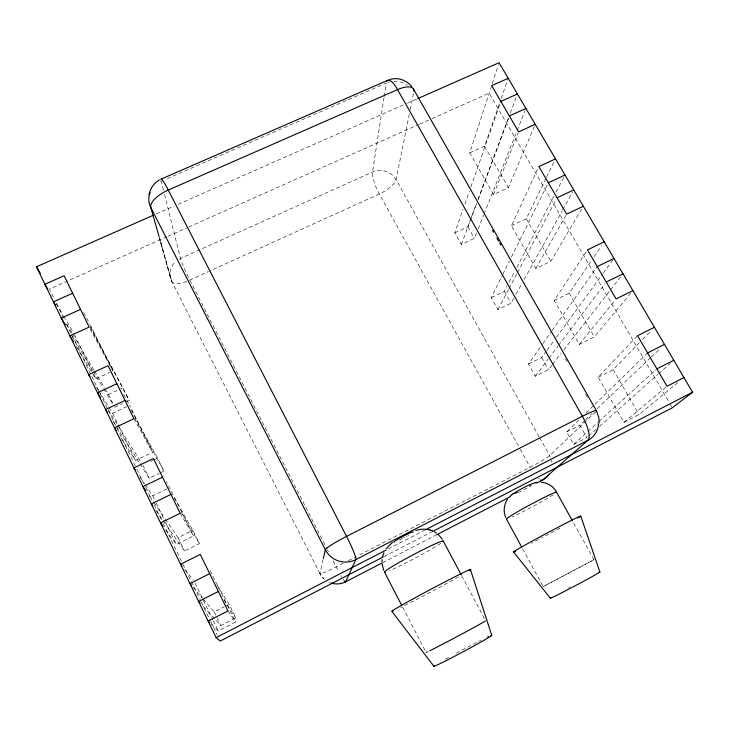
<?xml version="1.0" encoding="UTF-8"?>
<svg xmlns="http://www.w3.org/2000/svg" width="729" height="729" viewBox="0 0 729 729"><rect width="100%" height="100%" fill="white"/><g stroke="black" fill="none" stroke-linecap="round" stroke-linejoin="round"><path stroke-width="0.55" stroke-dasharray="3.65 2.73" d="M384.019 97.549L372.501 172.044A17.833 4.447 66.4 0 0 379.308 193.987L519.75 448.381M384.192 96.438L386.252 83.097L165.428 179.416M409.297 114.18L396.066 179.653A17.633 6.014 -29.9 0 1 379.308 193.987L209.496 271.152M410.19 109.742L413.78 91.982M323.12 559.453L319.903 573.513L323.712 578.717M534.366 126.399L508.395 187.654L493.542 194.534L469.722 152.908L491.674 85.657M492.221 83.698L498.39 64.817M469.722 152.908L484.521 146.183L499.702 102.698M501.188 98.451L508.222 78.304M476.484 233.08L474.388 238.356L461.329 244.488L454.796 232.852L463.033 209.341M464.911 204.002L469.403 191.171M470.898 186.897L500.859 101.404M454.796 232.852L467.845 226.765L476.575 203.391M478.16 199.145L508.696 117.351M510.291 113.095L517.426 93.977M461.329 244.488L470.059 221.124M470.46 220.058L476.411 204.129M477.996 199.874L508.951 117.023M478.16 228.851L483.609 215.128M484.029 214.071L516.715 131.712M517.134 130.655L525.099 110.589M493.542 194.534L518.219 132.915M581.633 209.15L550.796 261.301L535.861 268.463L511.403 225.735L538.868 166.558M511.403 225.735L526.292 218.736L546.112 178.14M546.604 177.129L555.525 158.867M513.772 298.279L511.02 303.255L497.898 309.597L491.209 297.696L502.327 275.325M502.837 274.304L509.407 261.082M511.43 257.018L548.326 182.769M491.209 297.696L504.331 291.39L506.947 286.369M509.033 282.36L514.792 271.325M516.879 267.306L554.013 196.074M556.109 192.055L564.474 176.008M497.898 309.597L508.459 289.632M508.988 288.629L516.916 273.648M517.444 272.655L556.017 199.764M515.977 294.306L522.028 283.371M524.233 279.398L562.205 210.809M562.761 209.815L572.666 191.918M535.861 268.463L566.078 215.137M630.713 293.258L594.326 336.907L579.309 344.37L554.195 300.494L587.474 249.883M554.195 300.494L569.167 293.204L591.483 260.508M594.035 256.772L601.689 245.564M551.99 365.174L548.509 369.649L535.314 376.228L528.47 364.044L542.221 344.553M542.877 343.623L551.388 331.558M552.044 330.629L597.215 266.577M528.47 364.044L541.656 357.511L546.349 351.096M547.014 350.175L553.712 340.999M556.391 337.336L602.61 274.04M603.275 273.12L613.326 259.36M535.314 376.228L548.272 359.014M548.955 358.112L557.813 346.339M558.496 345.428L604.86 283.836M552.691 364.281L561.048 353.529M563.827 349.947L609.79 290.844M610.492 289.951L620.935 276.51M579.309 344.37L615.367 299.783M677.906 382.57L639.032 414.564L623.933 422.328L598.135 377.267L637.556 335.723M598.135 377.267L613.189 369.676L639.351 342.776M642.522 339.514L651.243 330.556M584.795 420.487L579.865 425.189L586.881 437.61L573.614 444.426L566.615 431.951L578.762 420.104M586.043 412.988L594.144 405.087M594.955 404.294L647.589 352.927M593.962 559.681L543.205 586.635L593.962 559.681L573.067 521.964M585.615 419.694L592.185 413.425M597.115 408.723L650.514 357.748M651.334 356.964L660.365 348.344M595.675 411.912L549.62 455.598A18.507 1.467 -28.4 0 1 530.174 467.262L357.42 555.99M573.614 444.426L587.073 432.206M587.911 431.45L598.008 422.282M598.846 421.526L656.036 369.612M588.567 436.115L596.158 429.354M599.53 426.347L657.749 374.542M658.597 373.786L670.407 363.279M623.933 422.328L666.169 386.981M406.372 536.444L407.265 535.943M403.593 537.947L404.531 537.455M384.055 556.537L431.586 532.006M382.634 562.715L435.814 535.204M518.246 492.622L531.632 485.669M343.277 563.253L336.206 566.88A19.145 1.567 -27.6 0 1 319.903 573.513L171.734 281.33L159.441 237.964M348.325 560.656L356.408 556.509M211.246 624.097L218.253 630.904L235.595 621.992L209.515 569.413M388.092 549.046L424.506 530.293M203.236 606.473L220.851 625.564L235.795 617.891L229.143 604.295L215.766 583.227M203.191 599.047L214.217 611.923L224.167 606.838M225.161 606.328L229.143 604.295M566.615 431.951L579.865 425.189M163.096 520.561L184.583 550.987L199.427 543.588L192.939 530.329L173.229 495.866M165.337 519.112L178.113 537.674L192.939 530.329M165.802 530.101L176.3 544.472L193.504 535.933L166.567 481.76M145.189 484.712L152.716 495.902L166.823 489.041M140.114 463.917L149.199 478.224L159.031 473.467M160.016 472.993L163.943 471.089L157.61 458.149L130.992 409.534M150.739 461.457L152.698 460.509M153.682 460.045L157.61 458.149M121.114 438.129L135.521 460.482L152.598 452.29L129.598 405.269M109.013 407.475L112.594 413.27L126.6 406.682M114.663 407.219L122.481 403.547M126.39 401.715L129.315 400.339L90.177 326.045M105.022 388.685L108.493 394.544L118.253 389.988M119.228 389.532L123.137 387.71M76.263 346.366L95.873 378.825L109.833 372.355M164.554 194.479L180.482 258.476A18.416 1.44 64.6 0 0 189.822 280.091L208.458 271.616M166.932 236.734L49.481 289.067L54.438 299.3M167.971 236.269L187.718 227.466M188.756 227.001L418.464 124.641M419.503 124.176L430.939 119.082M431.978 118.617L489.141 93.139L669.45 402.882M156.27 213.943L173.985 206.134M178.158 204.293L406.335 103.627M407.383 103.172L417.799 98.57M329.18 582.316L330.119 582.735M192.903 587.027L202.462 598.181M184.82 569.513L193.285 580.047M155.933 510.418L162.439 519.631M227.913 610.948L235.595 621.992M149.363 495.911L153.199 501.479M153.837 502.409L164.699 518.182M140.178 477.249L144.561 483.774M223.985 599.958L235.795 617.891M112.877 420.988L115.911 425.754M116.512 426.711L139.512 462.961M108.238 409.926L117.196 424.232M117.797 425.189L141.681 463.325M96.465 387.19L98.26 390.088M98.852 391.054L108.411 406.509M71.16 334.556L92.619 370.405M93.203 371.371L103.062 387.846M103.646 388.812L112.922 404.313M66.758 324.277L71.971 333.062M72.554 334.037L94.005 370.141M94.588 371.125L104.438 387.71M56.379 303.72L63.259 315.393M63.833 316.368L73.583 332.907M180.172 513.262L193.504 535.933M670.015 403.866L671.737 406.809M181.211 512.113L199.427 543.588M484.521 146.183L508.395 187.654M526.292 218.736L550.796 261.301M569.167 293.204L594.326 336.907M613.189 369.676L639.032 414.564M565.358 358.595L567.044 361.557M585.569 394.143L587.811 398.089M467.845 226.765L474.388 238.356M504.331 291.39L511.02 303.255M541.656 357.511L548.509 369.649M320.751 575.008L319.903 573.513A19.1 19.054 -78.1 0 0 324.287 579.181M539.123 436.744L396.066 179.653A17.569 16.202 12.5 0 0 372.501 172.044L180.482 258.476A18.316 17.104 -4.4 0 0 179.033 259.214M539.679 437.728L549.62 455.598A18.562 17.724 41 0 1 550.359 457.074M133.954 418.692L152.598 452.29M520.296 449.374L530.174 467.262M134.901 418.346L163.943 471.089M522.675 548.864L542.668 585.642M123.675 394.389L129.06 404.285M90.268 329.089L112.822 370.97L90.46 325.243M90.196 327.394L129.315 400.339M83.598 312.367L89.931 324.25M461.776 575.901L484.521 618.757M402.727 607.293L426.119 652.446M189.822 280.091L326.893 548.645M327.412 549.657L328.442 551.68M333.098 560.801L336.206 566.88A19.145 1.613 63.3 0 0 338.584 571.418M108.493 394.544L112.767 403.319M142.884 465.239L149.199 478.224M178.113 537.674L184.583 550.987M214.217 611.923L216.586 616.789M217.06 617.764L220.851 625.564M74.568 334.948L91.909 370.66M93.895 374.742L95.873 378.825M112.594 413.27L118.936 426.328M119.419 427.331L135.521 460.482M152.716 495.902L155.66 501.98M156.152 502.992L165 521.199M165.483 522.21L176.3 544.472M194.98 582.963L212.804 619.686M213.305 620.707L218.253 630.904M56.425 303.401L64.371 319.767M66.348 323.858L71.816 335.121M72.308 336.142L99.6 392.421M100.101 393.441L108.038 409.816M108.539 410.837L116.476 427.212M116.977 428.233L136.332 468.146M136.824 469.166L143.768 483.491M145.754 487.583L151.714 499.866M154.193 504.978L162.631 522.374M163.123 523.404L182.478 563.307M182.979 564.328L200.849 601.17M201.341 602.19L210.271 620.616M210.772 621.637L217.224 634.941M171.953 281.868L160.289 240.789L170.586 278.405M159.287 237.718L162.13 247.45M163.46 190.059L161.255 181.229A21.551 19.783 -2.8 0 0 159.542 182.068M559.854 528.133A38.09 0.857 -28.1 0 1 541.592 537.938M538.558 539.533A38.09 0.857 -28.1 0 1 531.35 543.305M568.647 587.656A28.048 0.72 -27.9 0 1 570.333 586.754M458.577 576.885A44.496 1.176 -28 0 1 400.704 607.467M445.437 659.171A32.814 0.993 -28.1 0 1 448.836 657.276M456.345 653.166A32.814 0.993 -28.1 0 1 481.003 640.253M186.824 281.33A18.216 6.415 -26 0 1 171.734 281.33A18.316 17.104 -4.4 0 1 174.942 262.294M551.479 460.345A18.562 17.724 41 0 1 551.807 462.095M344.261 580.776A19.145 1.613 63.3 0 1 343.149 579.209M341.773 577.022A19.145 1.613 63.3 0 1 341.008 575.737M539.232 479.117A18.517 4.948 62.3 0 1 538.376 478.415M387.91 82.45A20.54 18.553 12.8 0 1 389.696 81.94M393.56 81.375A20.54 18.553 12.8 0 1 407.393 85.156M428.534 651.389A33.698 0.574 -28 0 1 429.062 650.56M440.763 543.315A33.252 1.932 -27.9 0 1 416.441 557.43A33.252 1.932 -27.9 0 1 389.486 570.679M408.951 534.977A11.956 0.92 -27.9 0 1 408.131 535.46M402.654 538.43A11.035 0.847 -27.9 0 1 398.225 540.599M553.193 494.836A28.422 1.403 -28.2 0 1 512.05 517.052"/><path stroke-width="1.09" d="M382.005 561.868L382.105 559.599M323.366 558.378L325.344 549.721L150.839 207.61A21.551 19.783 -2.8 0 1 150.128 192.465M382.452 557.339L383.901 552.719M148.989 194.634C150.229 188.538 153.947 182.952 159.451 179.926M507.512 499.237C503.867 504.504 503.147 511.612 505.735 517.481M386.097 548.791L391.473 543.269M510.09 496.212L512.569 494.189M417.799 98.57L499.073 62.721L692.55 392.229L672.311 407.793L432.598 531.487M529.983 485.25L530.73 484.585L529.382 484.913A10.17 0.665 -28.3 0 0 527.14 485.915L524.98 486.981A9.441 0.62 -28.3 0 0 516.77 491.519A9.441 0.62 -28.3 0 0 514.3 493.515M512.077 494.526L513.799 493.314M392.029 542.859L392.694 542.403M383.044 557.056L220.204 641.073L216.139 637.62L36.45 266.805L153.145 215.328M382.014 563.007L345.619 581.815A19.1 19.054 -78.1 0 1 331.03 583.027M436.607 534.785L510.409 496.64M536.69 483.054L542.759 479.919L587.884 440.307A21.888 20.631 38.8 0 0 598.527 423.768M216.139 637.62L386.069 550.094M425.517 529.773L692.55 392.229M683.957 377.595L667.035 386.261L637.556 335.723L654.414 327.294M218.39 591.465L198.634 601.489L200.174 603.156M656.884 368.856L673.778 360.272M209.688 573.65L189.959 583.592L191.435 585.305M647.589 352.927L664.474 344.425M632.9 290.634L616.078 298.908L587.474 249.883L604.232 241.828M170.96 494.408L151.377 503.958L152.68 505.808M606.227 282.023L623.022 273.822M162.531 477.158L142.975 486.635L145.536 490.344M597.215 266.577L613.991 258.449M583.346 206.252L566.633 214.153L538.868 166.558L555.525 158.867M125.033 400.431L105.614 409.543L107.436 412.404M557.074 197.759L573.769 189.932M116.868 383.736L97.486 392.758L100.474 397.533M548.326 182.769L565.002 175.006M535.241 124.322L518.638 131.876L491.674 85.657L508.222 78.304M80.545 309.406L61.3 318.09L65.364 324.87M509.352 115.957L525.937 108.475M72.636 293.222L53.427 301.833L55.741 305.733M500.859 101.404L517.426 93.977M388.065 80.172L161.237 179.024M531.177 484.047L535.505 482.662M415.676 530.466L420.751 529.281L425.563 529.163M389.869 79.497C397.806 77.019 406.8 80.154 411.839 86.669M535.214 482.707L537.009 482.398M543.087 482.498C548.691 483.473 554.058 486.99 556.564 492.184L572.511 520.971M541.146 482.252L543.305 482.525M430.019 530.029L432.443 530.876M427.805 529.482L430.283 530.101M434.493 531.869L436.416 533.063M438.175 534.421L442.375 539.196M209.688 622.584L208.13 621.072L227.913 610.948L200.284 554.404L180.592 564.255L182.004 566.005M513.535 551.944L550.322 598.181M391.856 611.321L433.883 666.27M163.178 526.502L160.553 522.912L180.172 513.262L153.427 458.532L133.908 467.918L135.157 469.786M116.312 430.684L114.508 427.887L133.954 418.692L108.056 365.694L88.701 374.633L89.895 376.565M73.374 341.591L69.911 335.859L89.193 327.093L64.097 275.735L44.906 284.264L47.777 289.131M36.45 266.805L40.414 273.585M492.376 230.227L493.497 232.205M496.868 238.128L498.554 241.089M499.675 243.067L500.796 245.035M413.279 88.747L596.386 410.673L598.846 417.562L599.183 422.884M506.473 519.075L521.6 546.896M443.268 541.018L461.247 574.908M384.529 572.183L401.688 605.289M383.673 570.288L382.124 564.1M580.731 516.068L599.876 571.919M470.442 569.595L491.774 635.396M159.141 236.879L150.839 207.61A21.378 8.866 -25.9 0 1 168.253 190.059L397.551 89.603A20.731 8.174 -31.5 0 1 413.89 91.098M413.443 531.833L411.256 532.38A11.883 0.911 -27.9 0 0 408.322 533.674L405.652 534.977A11.035 0.847 -27.9 0 0 394.107 542.157M515.685 551.151A38.09 0.857 -28.1 0 1 548.035 532.562A38.09 0.857 -28.1 0 1 577.906 517.982M598.846 572.229A28.048 0.72 -27.9 0 1 575.509 585.624A28.048 0.72 -27.9 0 1 551.097 597.525M393.195 610.948A44.496 1.176 -28 0 1 430.675 589.387A44.496 1.176 -28 0 1 469.348 570.534M490.808 635.615A32.814 0.993 -28.1 0 1 464.364 651.115A32.814 0.993 -28.1 0 1 434.202 665.896M487.637 637.009A32.814 0.993 -28.1 0 1 488.621 636.554M344.689 581.314A19.145 1.613 63.3 0 0 345.619 581.815L355.852 559.58L587.884 440.307A21.788 6.88 62.3 0 0 582.38 416.259L397.551 89.603A21.105 5.996 67.9 0 0 386.707 81.475M540.727 480.019A18.517 4.948 62.3 0 0 542.759 479.919A18.562 17.724 41 0 0 549.037 474.342M596.085 411.493A21.934 2.023 -28.8 0 0 582.38 416.259L346.539 536.389A22.663 2.205 -27.6 0 0 325.344 549.721A22.59 22.508 22 0 0 355.852 559.58A22.672 2.269 63.3 0 0 346.539 536.389L168.253 190.059A21.906 1.968 65.1 0 0 161 179.872M485.441 620.889A33.698 0.574 -28 0 1 461.904 634.002A33.698 0.574 -28 0 1 429.846 650.751M385.04 572.229A33.252 1.932 -27.9 0 1 413.17 554.787A33.252 1.932 -27.9 0 1 442.995 541.556M506.837 519.112A28.422 1.403 -28.2 0 1 531.332 504.14A28.422 1.403 -28.2 0 1 556.254 492.649M517.326 492.294A9.441 0.62 -28.3 0 1 515.403 493.15"/></g></svg>
